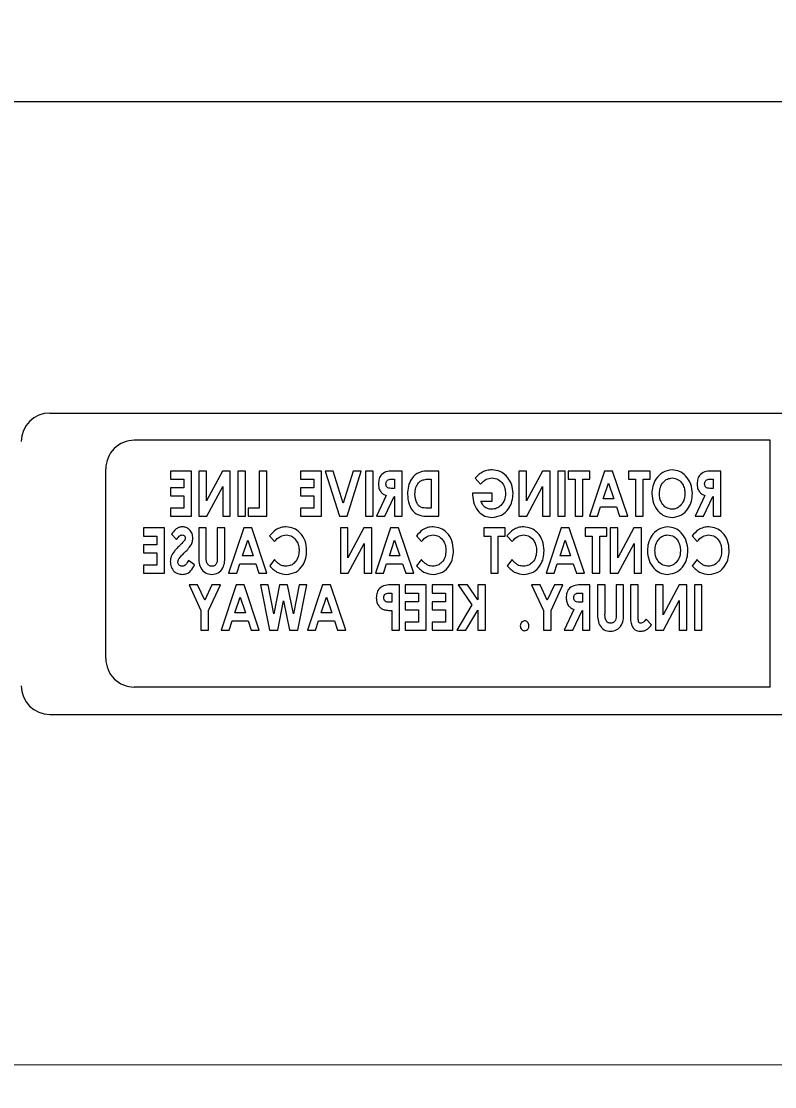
# Model space of a CAD drawing. Header units: feet. Extents: x -21 to 5170, y -254 to 1413.
# Drawn here: x 2072.759 to 2074.267, y 48.933 to 51.065 of the extents above; entities that cross this region are included whole.
import ezdxf
from ezdxf import colors
from ezdxf.entities.mleader import LeaderData, LeaderLine
from ezdxf.math import Vec2, Vec3

# ---------------------------------------------------------------- set-up
doc = ezdxf.new("R2010")
doc.units = ezdxf.units.FT
doc.header["$MEASUREMENT"] = 0
doc.layers.add('ATI CENTER SUPPORT', color=7, linetype='Continuous')
doc.layers.add('G-ANNO-TEXT', color=1, linetype='Continuous')
doc.styles.add('NEI-A', font='arial.ttf')

msp = doc.modelspace()

# ---------------------------------------------------------------- leaders
at = {"layer": 'G-ANNO-TEXT'}
ml = msp.add_multileader_mtext('Standard', dxfattribs=at)
ml.set_content('HANGER POSITION ALONG THE MESSENGER WIRE  MAY BE ADJUSTED TO ACCOMMODATE CABLE BENDING RADIUS LIMITATIONS', color=256, style='NEI-A')
ml.set_leader_properties()
ml.build(insert=Vec2(0, 0))
ml.multileader.update_dxf_attribs({"dogleg_length": 0.89968, "arrow_head_size": 3})
ctx = ml.context
ctx.base_point, ctx.char_height, ctx.arrow_head_size, ctx.landing_gap_size, ctx.plane_origin = Vec3(2012.82527, 44.0554, 0.11854), 2, 3, 1.53573, Vec3(1932.67449, 110.91048, 0.11854)
notes = []
notes.append((ctx, [(0, (1, 1, 0), (2011.92559, 44.0554, 0.11854), (1, 0), 0.89968, [(0, [(2002.10417, 59.11993, 0.11854)], 0, [])])]))
ctx.mtext.insert, ctx.mtext.width, ctx.mtext.flow_direction = Vec3(2014.361, 45.07245, 0.11854), 66.8767531, 5
ctx.mtext.has_bg_fill, ctx.mtext.bg_color, ctx.mtext.bg_scale_factor, ctx.mtext.bg_transparency, ctx.mtext.use_window_bg_color = 1, -1073741824, 1.5, 0, 1
for ctx, leaders in notes:
    for number, flags, end, landing, length, lines in leaders:
        leader = LeaderData()
        leader.index, (leader.has_last_leader_line, leader.has_dogleg_vector, leader.attachment_direction) = number, flags
        leader.last_leader_point, leader.dogleg_vector, leader.dogleg_length = Vec3(end), Vec3(landing), length
        for number, points, colour, breaks in lines:
            line = LeaderLine()
            line.index, line.vertices, line.color, line.breaks = number, Vec3.list(points), colors.encode_raw_color(colour), breaks
            leader.lines.append(line)
        ctx.leaders.append(leader)

# ---------------------------------------------------------------- next in the draw order: linework, layer by layer
at = {"layer": 'ATI CENTER SUPPORT', "color": 8, "linetype": 'Continuous', "lineweight": 15}
for p, q in [((2078.84262, 50.90399), (1861.30049, 50.90399)), ((2072.8161, 50.28096), (2076.80275, 50.28096)), ((2074.25791, 50.22635), (2072.98537, 50.22635)), ((2074.25791, 49.73253), (2074.25791, 50.22635)), ((2072.92839, 49.78951), (2072.92839, 50.16937)), ((2073.05782, 50.16486), (2073.05782, 50.14862)), ((2073.09956, 50.16486), (2073.05782, 50.16486)), ((2073.09956, 50.07441), (2073.09956, 50.16486)), ((2073.11476, 50.16486), (2073.11476, 50.07441)), ((2073.12983, 50.16486), (2073.11476, 50.16486)), ((2073.16176, 50.16486), (2073.12983, 50.10534)), ((2073.12983, 50.10534), (2073.12983, 50.16486)), ((2073.17738, 50.16486), (2073.16176, 50.16486)), ((2073.17738, 50.07441), (2073.17738, 50.16486)), ((2073.20765, 50.16486), (2073.19257, 50.16486)), ((2073.19257, 50.16486), (2073.19257, 50.07441)), ((2073.20765, 50.07441), (2073.20765, 50.16486)), ((2073.25067, 50.16486), (2073.2356, 50.16486)), ((2073.2356, 50.16486), (2073.2356, 50.09064)), ((2073.25067, 50.07441), (2073.25067, 50.16486)), ((2073.36003, 50.16486), (2073.31828, 50.16486)), ((2073.31828, 50.16486), (2073.31828, 50.14862)), ((2073.36003, 50.07441), (2073.36003, 50.16486)), ((2073.38359, 50.16486), (2073.36768, 50.16486)), ((2073.36768, 50.16486), (2073.39589, 50.07441)), ((2073.40363, 50.10061), (2073.38359, 50.16486)), ((2073.42364, 50.16486), (2073.40363, 50.10061)), ((2073.41141, 50.07441), (2073.43958, 50.16486)), ((2073.43958, 50.16486), (2073.42364, 50.16486)), ((2073.46347, 50.16486), (2073.44839, 50.16486)), ((2073.44839, 50.16486), (2073.44839, 50.07441)), ((2073.46347, 50.07441), (2073.46347, 50.16486)), ((2073.52157, 50.16486), (2073.50541, 50.16486)), ((2073.52157, 50.07441), (2073.52157, 50.16486)), ((2073.59475, 50.16486), (2073.57694, 50.16486)), ((2073.59475, 50.07441), (2073.59475, 50.16486)), ((2073.77032, 50.16486), (2073.75525, 50.16486)), ((2073.75525, 50.16486), (2073.75525, 50.07441)), ((2073.80225, 50.16486), (2073.77032, 50.10534)), ((2073.77032, 50.10534), (2073.77032, 50.16486)), ((2073.81787, 50.16486), (2073.80225, 50.16486)), ((2073.81787, 50.07441), (2073.81787, 50.16486)), ((2073.84814, 50.16486), (2073.83306, 50.16486)), ((2073.83306, 50.16486), (2073.83306, 50.07441)), ((2073.84814, 50.07441), (2073.84814, 50.16486)), ((2073.89696, 50.16486), (2073.85405, 50.16486)), ((2073.85405, 50.16486), (2073.85405, 50.14862)), ((2073.9267, 50.16486), (2073.89649, 50.07441)), ((2073.89696, 50.14862), (2073.89696, 50.16486)), ((2073.94277, 50.16486), (2073.9267, 50.16486)), ((2073.97303, 50.07441), (2073.94277, 50.16486)), ((2074.0178, 50.16486), (2073.97489, 50.16486)), ((2073.97489, 50.16486), (2073.97489, 50.14862)), ((2074.0178, 50.14862), (2074.0178, 50.16486)), ((2074.15951, 50.16486), (2074.14335, 50.16486)), ((2074.15951, 50.07441), (2074.15951, 50.16486)), ((2073.05782, 50.14862), (2073.08449, 50.14862)), ((2073.08449, 50.14862), (2073.08449, 50.13123)), ((2073.31828, 50.14862), (2073.34495, 50.14862)), ((2073.34495, 50.14862), (2073.34495, 50.13123)), ((2073.50234, 50.14862), (2073.5065, 50.14862)), ((2073.5065, 50.14862), (2073.5065, 50.13007)), ((2073.57458, 50.14862), (2073.57967, 50.14862)), ((2073.57967, 50.14862), (2073.57967, 50.09064)), ((2073.66794, 50.15047), (2073.67837, 50.13871)), ((2073.85405, 50.14862), (2073.86797, 50.14862)), ((2073.86797, 50.14862), (2073.86797, 50.07441)), ((2073.88305, 50.14862), (2073.89696, 50.14862)), ((2073.88305, 50.07441), (2073.88305, 50.14862)), ((2073.97489, 50.14862), (2073.9888, 50.14862)), ((2073.9888, 50.14862), (2073.9888, 50.07441)), ((2074.00388, 50.07441), (2074.00388, 50.14862)), ((2074.00388, 50.14862), (2074.0178, 50.14862)), ((2074.14029, 50.14862), (2074.14443, 50.14862)), ((2074.14443, 50.14862), (2074.14443, 50.13007)), ((2073.05782, 50.13123), (2073.05782, 50.11499)), ((2073.08449, 50.13123), (2073.05782, 50.13123)), ((2073.13047, 50.07441), (2073.1623, 50.13375)), ((2073.1623, 50.13375), (2073.1623, 50.07441)), ((2073.31828, 50.13123), (2073.31828, 50.11499)), ((2073.34495, 50.13123), (2073.31828, 50.13123)), ((2073.5065, 50.13007), (2073.50175, 50.13007)), ((2073.77096, 50.07441), (2073.80279, 50.13375)), ((2073.80279, 50.13375), (2073.80279, 50.07441)), ((2073.92423, 50.1092), (2073.93476, 50.1406)), ((2073.93476, 50.1406), (2073.94529, 50.1092)), ((2074.14443, 50.13007), (2074.13969, 50.13007)), ((2073.05782, 50.11499), (2073.08449, 50.11499)), ((2073.08449, 50.11499), (2073.08449, 50.09064)), ((2073.31828, 50.11499), (2073.34495, 50.11499)), ((2073.34495, 50.11499), (2073.34495, 50.09064)), ((2073.48953, 50.11568), (2073.46997, 50.07441)), ((2073.48709, 50.07441), (2073.50579, 50.11383)), ((2073.50579, 50.11383), (2073.5065, 50.11383)), ((2073.5065, 50.11383), (2073.5065, 50.07441)), ((2073.66247, 50.12079), (2073.66236, 50.11693)), ((2073.70179, 50.12079), (2073.66247, 50.12079)), ((2073.67915, 50.10456), (2073.70179, 50.10456)), ((2073.70179, 50.10456), (2073.70179, 50.12079)), ((2073.94529, 50.1092), (2073.92423, 50.1092)), ((2074.12747, 50.11568), (2074.1079, 50.07441)), ((2074.12503, 50.07441), (2074.14373, 50.11383)), ((2074.14373, 50.11383), (2074.14443, 50.11383)), ((2074.14443, 50.11383), (2074.14443, 50.07441)), ((2073.08449, 50.09064), (2073.05782, 50.09064)), ((2073.05782, 50.09064), (2073.05782, 50.07441)), ((2073.2356, 50.09064), (2073.21356, 50.09064)), ((2073.21356, 50.09064), (2073.21356, 50.07441)), ((2073.34495, 50.09064), (2073.31828, 50.09064)), ((2073.31828, 50.09064), (2073.31828, 50.07441)), ((2073.57967, 50.09064), (2073.5727, 50.09064)), ((2073.91266, 50.07441), (2073.91884, 50.09296)), ((2073.91884, 50.09296), (2073.95071, 50.09296)), ((2073.95071, 50.09296), (2073.95691, 50.07441)), ((2073.05782, 50.07441), (2073.09956, 50.07441)), ((2073.11476, 50.07441), (2073.13047, 50.07441)), ((2073.1623, 50.07441), (2073.17738, 50.07441)), ((2073.19257, 50.07441), (2073.20765, 50.07441)), ((2073.21356, 50.07441), (2073.25067, 50.07441)), ((2073.31828, 50.07441), (2073.36003, 50.07441)), ((2073.39589, 50.07441), (2073.41141, 50.07441)), ((2073.44839, 50.07441), (2073.46347, 50.07441)), ((2073.46997, 50.07441), (2073.48709, 50.07441)), ((2073.5065, 50.07441), (2073.52157, 50.07441)), ((2073.57666, 50.07441), (2073.59475, 50.07441)), ((2073.75525, 50.07441), (2073.77096, 50.07441)), ((2073.80279, 50.07441), (2073.81787, 50.07441)), ((2073.83306, 50.07441), (2073.84814, 50.07441)), ((2073.86797, 50.07441), (2073.88305, 50.07441)), ((2073.89649, 50.07441), (2073.91266, 50.07441)), ((2073.95691, 50.07441), (2073.97303, 50.07441)), ((2073.9888, 50.07441), (2074.00388, 50.07441)), ((2074.1079, 50.07441), (2074.12503, 50.07441)), ((2074.14443, 50.07441), (2074.15951, 50.07441)), ((2073.04569, 50.0509), (2073.00394, 50.0509)), ((2073.00394, 50.0509), (2073.00394, 50.03467)), ((2073.04569, 49.96045), (2073.04569, 50.0509)), ((2073.05972, 50.03882), (2073.07012, 50.02771)), ((2073.12942, 50.0509), (2073.11434, 50.0509)), ((2073.11434, 50.0509), (2073.11434, 49.99694)), ((2073.12942, 49.9942), (2073.12942, 50.0509)), ((2073.16652, 50.0509), (2073.15145, 50.0509)), ((2073.15145, 50.0509), (2073.15145, 49.99205)), ((2073.16652, 49.99694), (2073.16652, 50.0509)), ((2073.20438, 50.0509), (2073.17418, 49.96045)), ((2073.22046, 50.0509), (2073.20438, 50.0509)), ((2073.25072, 49.96045), (2073.22046, 50.0509)), ((2073.39788, 50.0509), (2073.39788, 49.96045)), ((2073.41296, 50.0509), (2073.39788, 50.0509)), ((2073.44488, 50.0509), (2073.41296, 49.99138)), ((2073.41296, 49.99138), (2073.41296, 50.0509)), ((2073.4605, 50.0509), (2073.44488, 50.0509)), ((2073.4605, 49.96045), (2073.4605, 50.0509)), ((2073.49836, 50.0509), (2073.46816, 49.96045)), ((2073.51444, 50.0509), (2073.49836, 50.0509)), ((2073.54469, 49.96045), (2073.51444, 50.0509)), ((2073.72781, 50.0509), (2073.6849, 50.0509)), ((2073.6849, 50.0509), (2073.6849, 50.03467)), ((2073.72781, 50.03467), (2073.72781, 50.0509)), ((2073.84, 50.0509), (2073.80979, 49.96045)), ((2073.85607, 50.0509), (2073.84, 50.0509)), ((2073.88633, 49.96045), (2073.85607, 50.0509)), ((2073.9311, 50.0509), (2073.88819, 50.0509)), ((2073.88819, 50.0509), (2073.88819, 50.03467)), ((2073.9311, 50.03467), (2073.9311, 50.0509)), ((2073.95325, 50.0509), (2073.93817, 50.0509)), ((2073.93817, 50.0509), (2073.93817, 49.96045)), ((2073.95325, 49.99138), (2073.95325, 50.0509)), ((2073.98518, 50.0509), (2073.95325, 49.99138)), ((2074.00079, 50.0509), (2073.98518, 50.0509)), ((2074.00079, 49.96045), (2074.00079, 50.0509)), ((2073.00394, 50.03467), (2073.03061, 50.03467)), ((2073.03061, 50.01727), (2073.00394, 50.01727)), ((2073.00394, 50.01727), (2073.00394, 50.00103)), ((2073.03061, 50.03467), (2073.03061, 50.01727)), ((2073.20192, 49.99524), (2073.21245, 50.02664)), ((2073.21245, 50.02664), (2073.22297, 49.99524)), ((2073.25605, 50.03521), (2073.26616, 50.02383)), ((2073.41359, 49.96045), (2073.44542, 50.01979)), ((2073.44542, 50.01979), (2073.44542, 49.96045)), ((2073.4959, 49.99524), (2073.50642, 50.02664)), ((2073.50642, 50.02664), (2073.51695, 49.99524)), ((2073.55003, 50.03521), (2073.56014, 50.02383)), ((2073.6849, 50.03467), (2073.69881, 50.03467)), ((2073.69881, 50.03467), (2073.69881, 49.96045)), ((2073.71389, 49.96045), (2073.71389, 50.03467)), ((2073.71389, 50.03467), (2073.72781, 50.03467)), ((2073.7314, 50.03521), (2073.74151, 50.02383)), ((2073.83754, 49.99524), (2073.84806, 50.02664)), ((2073.84806, 50.02664), (2073.85859, 49.99524)), ((2073.88819, 50.03467), (2073.9021, 50.03467)), ((2073.9021, 50.03467), (2073.9021, 49.96045)), ((2073.91718, 49.96045), (2073.91718, 50.03467)), ((2073.91718, 50.03467), (2073.9311, 50.03467)), ((2073.95388, 49.96045), (2073.98572, 50.01979)), ((2073.98572, 50.01979), (2073.98572, 49.96045)), ((2074.10192, 50.03521), (2074.11203, 50.02383)), ((2073.00394, 50.00103), (2073.03061, 50.00103)), ((2073.03061, 50.00103), (2073.03061, 49.97668)), ((2073.22297, 49.99524), (2073.20192, 49.99524)), ((2073.51695, 49.99524), (2073.4959, 49.99524)), ((2073.85859, 49.99524), (2073.83754, 49.99524)), ((2073.03061, 49.97668), (2073.00394, 49.97668)), ((2073.00394, 49.97668), (2073.00394, 49.96045)), ((2073.1061, 49.97739), (2073.09393, 49.98596)), ((2073.19034, 49.96045), (2073.19652, 49.979)), ((2073.19652, 49.979), (2073.22839, 49.979)), ((2073.22839, 49.979), (2073.23459, 49.96045)), ((2073.26616, 49.98752), (2073.25636, 49.9754)), ((2073.48432, 49.96045), (2073.4905, 49.979)), ((2073.4905, 49.979), (2073.52237, 49.979)), ((2073.52237, 49.979), (2073.52857, 49.96045)), ((2073.56014, 49.98752), (2073.55034, 49.9754)), ((2073.74151, 49.98752), (2073.73171, 49.9754)), ((2073.82596, 49.96045), (2073.83214, 49.979)), ((2073.83214, 49.979), (2073.86401, 49.979)), ((2073.86401, 49.979), (2073.87021, 49.96045)), ((2074.11203, 49.98752), (2074.10222, 49.9754)), ((2073.00394, 49.96045), (2073.04569, 49.96045)), ((2073.17418, 49.96045), (2073.19034, 49.96045)), ((2073.23459, 49.96045), (2073.25072, 49.96045)), ((2073.39788, 49.96045), (2073.41359, 49.96045)), ((2073.44542, 49.96045), (2073.4605, 49.96045)), ((2073.46816, 49.96045), (2073.48432, 49.96045)), ((2073.52857, 49.96045), (2073.54469, 49.96045)), ((2073.69881, 49.96045), (2073.71389, 49.96045)), ((2073.80979, 49.96045), (2073.82596, 49.96045)), ((2073.87021, 49.96045), (2073.88633, 49.96045)), ((2073.9021, 49.96045), (2073.91718, 49.96045)), ((2073.93817, 49.96045), (2073.95388, 49.96045)), ((2073.98572, 49.96045), (2074.00079, 49.96045)), ((2073.11208, 49.93694), (2073.09504, 49.93694)), ((2073.09504, 49.93694), (2073.11881, 49.88566)), ((2073.12635, 49.90614), (2073.11208, 49.93694)), ((2073.14065, 49.93694), (2073.12635, 49.90614)), ((2073.13389, 49.88566), (2073.15766, 49.93694)), ((2073.15766, 49.93694), (2073.14065, 49.93694)), ((2073.18915, 49.93694), (2073.15894, 49.84649)), ((2073.20522, 49.93694), (2073.18915, 49.93694)), ((2073.23548, 49.84649), (2073.20522, 49.93694)), ((2073.25326, 49.93694), (2073.23791, 49.93694)), ((2073.23791, 49.93694), (2073.25566, 49.84649)), ((2073.26459, 49.87919), (2073.25326, 49.93694)), ((2073.27625, 49.93694), (2073.26459, 49.87919)), ((2073.29229, 49.93694), (2073.27625, 49.93694)), ((2073.30402, 49.87919), (2073.29229, 49.93694)), ((2073.31536, 49.93694), (2073.30402, 49.87919)), ((2073.31291, 49.84649), (2073.33069, 49.93694)), ((2073.33069, 49.93694), (2073.31536, 49.93694)), ((2073.36217, 49.93694), (2073.33196, 49.84649)), ((2073.37824, 49.93694), (2073.36217, 49.93694)), ((2073.4085, 49.84649), (2073.37824, 49.93694)), ((2073.51612, 49.93694), (2073.50036, 49.93694)), ((2073.51612, 49.84649), (2073.51612, 49.93694)), ((2073.56958, 49.93694), (2073.52783, 49.93694)), ((2073.52783, 49.93694), (2073.52783, 49.92071)), ((2073.56958, 49.84649), (2073.56958, 49.93694)), ((2073.5813, 49.93694), (2073.5813, 49.92071)), ((2073.62304, 49.93694), (2073.5813, 49.93694)), ((2073.62304, 49.84649), (2073.62304, 49.93694)), ((2073.65257, 49.93694), (2073.6334, 49.93694)), ((2073.6334, 49.93694), (2073.66107, 49.89693)), ((2073.67303, 49.90739), (2073.65257, 49.93694)), ((2073.6881, 49.93694), (2073.67303, 49.93694)), ((2073.67303, 49.93694), (2073.67303, 49.90739)), ((2073.6881, 49.84649), (2073.6881, 49.93694)), ((2073.78076, 49.93694), (2073.80453, 49.88566)), ((2073.79779, 49.93694), (2073.78076, 49.93694)), ((2073.81207, 49.90614), (2073.79779, 49.93694)), ((2073.82637, 49.93694), (2073.81207, 49.90614)), ((2073.81961, 49.88566), (2073.84338, 49.93694)), ((2073.84338, 49.93694), (2073.82637, 49.93694)), ((2073.89742, 49.93694), (2073.88126, 49.93694)), ((2073.89742, 49.84649), (2073.89742, 49.93694)), ((2073.92769, 49.93694), (2073.91261, 49.93694)), ((2073.91261, 49.93694), (2073.91261, 49.88298)), ((2073.92769, 49.88024), (2073.92769, 49.93694)), ((2073.94972, 49.93694), (2073.94972, 49.87809)), ((2073.9648, 49.93694), (2073.94972, 49.93694)), ((2073.9648, 49.88298), (2073.9648, 49.93694)), ((2073.99391, 49.93694), (2073.97883, 49.93694)), ((2073.97883, 49.93694), (2073.97883, 49.87689)), ((2073.99391, 49.87312), (2073.99391, 49.93694)), ((2074.04389, 49.93694), (2074.02882, 49.93694)), ((2074.02882, 49.93694), (2074.02882, 49.84649)), ((2074.07582, 49.93694), (2074.04389, 49.87742)), ((2074.04389, 49.87742), (2074.04389, 49.93694)), ((2074.09144, 49.93694), (2074.07582, 49.93694)), ((2074.09144, 49.84649), (2074.09144, 49.93694)), ((2074.10663, 49.93694), (2074.10663, 49.84649)), ((2074.12171, 49.93694), (2074.10663, 49.93694)), ((2074.12171, 49.84649), (2074.12171, 49.93694)), ((2073.18668, 49.88128), (2073.19721, 49.91268)), ((2073.19721, 49.91268), (2073.20774, 49.88128)), ((2073.35971, 49.88128), (2073.37024, 49.91268)), ((2073.37024, 49.91268), (2073.38076, 49.88128)), ((2073.49708, 49.92071), (2073.50105, 49.92071)), ((2073.50105, 49.92071), (2073.50105, 49.90215)), ((2073.52783, 49.92071), (2073.55451, 49.92071)), ((2073.55451, 49.92071), (2073.55451, 49.90331)), ((2073.5813, 49.92071), (2073.60797, 49.92071)), ((2073.60797, 49.92071), (2073.60797, 49.90331)), ((2073.8782, 49.92071), (2073.88235, 49.92071)), ((2073.88235, 49.92071), (2073.88235, 49.90215)), ((2073.27249, 49.84649), (2073.2843, 49.90496)), ((2073.2843, 49.90496), (2073.29617, 49.84649)), ((2073.50105, 49.90215), (2073.49657, 49.90215)), ((2073.52783, 49.90331), (2073.52783, 49.88708)), ((2073.55451, 49.90331), (2073.52783, 49.90331)), ((2073.5813, 49.90331), (2073.5813, 49.88708)), ((2073.60797, 49.90331), (2073.5813, 49.90331)), ((2073.66107, 49.89693), (2073.6307, 49.84649)), ((2073.86539, 49.88776), (2073.84582, 49.84649)), ((2073.88235, 49.90215), (2073.8776, 49.90215)), ((2074.04452, 49.84649), (2074.07636, 49.90583)), ((2074.07636, 49.90583), (2074.07636, 49.84649)), ((2073.11881, 49.88566), (2073.11881, 49.84649)), ((2073.13389, 49.84649), (2073.13389, 49.88566)), ((2073.20774, 49.88128), (2073.18668, 49.88128)), ((2073.38076, 49.88128), (2073.35971, 49.88128)), ((2073.50105, 49.88592), (2073.50105, 49.84649)), ((2073.52783, 49.88708), (2073.55451, 49.88708)), ((2073.55451, 49.88708), (2073.55451, 49.86272)), ((2073.5813, 49.88708), (2073.60797, 49.88708)), ((2073.60797, 49.88708), (2073.60797, 49.86272)), ((2073.64896, 49.84649), (2073.67303, 49.88646)), ((2073.67303, 49.88646), (2073.67303, 49.84649)), ((2073.80453, 49.88566), (2073.80453, 49.84649)), ((2073.81961, 49.84649), (2073.81961, 49.88566)), ((2073.86294, 49.84649), (2073.88164, 49.88592)), ((2073.88164, 49.88592), (2073.88235, 49.88592)), ((2073.88235, 49.88592), (2073.88235, 49.84649)), ((2074.02058, 49.85698), (2074.00972, 49.86834)), ((2073.11881, 49.84649), (2073.13389, 49.84649)), ((2073.15894, 49.84649), (2073.1751, 49.84649)), ((2073.1751, 49.84649), (2073.18128, 49.86504)), ((2073.18128, 49.86504), (2073.21316, 49.86504)), ((2073.21316, 49.86504), (2073.21935, 49.84649)), ((2073.21935, 49.84649), (2073.23548, 49.84649)), ((2073.25566, 49.84649), (2073.27249, 49.84649)), ((2073.29617, 49.84649), (2073.31291, 49.84649)), ((2073.33196, 49.84649), (2073.34813, 49.84649)), ((2073.34813, 49.84649), (2073.35431, 49.86504)), ((2073.35431, 49.86504), (2073.38618, 49.86504)), ((2073.38618, 49.86504), (2073.39237, 49.84649)), ((2073.39237, 49.84649), (2073.4085, 49.84649)), ((2073.50105, 49.84649), (2073.51612, 49.84649)), ((2073.55451, 49.86272), (2073.52783, 49.86272)), ((2073.52783, 49.86272), (2073.52783, 49.84649)), ((2073.52783, 49.84649), (2073.56958, 49.84649)), ((2073.60797, 49.86272), (2073.5813, 49.86272)), ((2073.5813, 49.86272), (2073.5813, 49.84649)), ((2073.5813, 49.84649), (2073.62304, 49.84649)), ((2073.6307, 49.84649), (2073.64896, 49.84649)), ((2073.67303, 49.84649), (2073.6881, 49.84649)), ((2073.80453, 49.84649), (2073.81961, 49.84649)), ((2073.84582, 49.84649), (2073.86294, 49.84649)), ((2073.88235, 49.84649), (2073.89742, 49.84649)), ((2074.02882, 49.84649), (2074.04452, 49.84649)), ((2074.07636, 49.84649), (2074.09144, 49.84649)), ((2074.10663, 49.84649), (2074.12171, 49.84649)), ((2074.25791, 49.73253), (2072.98537, 49.73253)), ((2072.8161, 49.67792), (2076.80275, 49.67792)), ((2077.87777, 48.97464), (1862.26535, 49.05638))]:
    msp.add_line(p, q, dxfattribs=at)
for centre, start, end in [((2072.8161, 50.22397), 90.0039, 179.9957), ((2072.98537, 50.16937), 89.99607, 180.00352), ((2072.98537, 49.7895), 179.9965, 270.0039), ((2072.8161, 49.73491), 180.00427, 269.99612)]:
    msp.add_arc(centre, 0.05698, start, end, dxfattribs=at)
for points, knots in [([(2073.50541, 50.16486), (2073.50103, 50.16487), (2073.49234, 50.16488), (2073.48057, 50.15969), (2073.47481, 50.14946), (2073.47429, 50.1426), (2073.47402, 50.13917)], [0, 0, 0, 0, 0.2818154, 0.5589455, 0.779141, 1, 1, 1, 1]), ([(2073.57694, 50.16486), (2073.56986, 50.16477), (2073.55582, 50.1646), (2073.54009, 50.15128), (2073.53313, 50.13469), (2073.53246, 50.12381), (2073.53212, 50.11836)], [0, 0, 0, 0, 0.2811139, 0.5579627, 0.7787629, 1, 1, 1, 1]), ([(2073.70164, 50.16718), (2073.69795, 50.16697), (2073.69135, 50.16659), (2073.68527, 50.16403), (2073.68259, 50.1629)], [0, 0, 0, 0, 0.5597584, 1, 1, 1, 1]), ([(2073.7333, 50.15136), (2073.72839, 50.15643), (2073.7196, 50.16551), (2073.70714, 50.16667), (2073.70164, 50.16718)], [0, 0, 0, 0, 0.558959, 1, 1, 1, 1]), ([(2074.06182, 50.16718), (2074.05533, 50.16611), (2074.04231, 50.16395), (2074.02958, 50.14991), (2074.0224, 50.13472), (2074.02173, 50.12448), (2074.02139, 50.11936)], [0, 0, 0, 0, 0.27840013, 0.55838051, 0.77905203, 1, 1, 1, 1]), ([(2074.10257, 50.11967), (2074.10195, 50.12617), (2074.10072, 50.13916), (2074.09076, 50.15483), (2074.07712, 50.16521), (2074.06692, 50.16652), (2074.06182, 50.16718)], [0, 0, 0, 0, 0.2802821, 0.560118, 0.7803087, 1, 1, 1, 1]), ([(2074.14335, 50.16486), (2074.13896, 50.16487), (2074.13028, 50.16488), (2074.11851, 50.15968), (2074.11275, 50.14946), (2074.11223, 50.1426), (2074.11197, 50.13917)], [0, 0, 0, 0, 0.2818399, 0.5589072, 0.7791218, 1, 1, 1, 1]), ([(2073.4891, 50.13938), (2073.48927, 50.14095), (2073.48953, 50.14329), (2073.49133, 50.14588), (2073.49502, 50.14882), (2073.49909, 50.14871), (2073.50234, 50.14862)], [0, 0, 0, 0, 0.2498098, 0.375475, 0.5010183, 1, 1, 1, 1]), ([(2073.55423, 50.14138), (2073.55577, 50.14279), (2073.55884, 50.14563), (2073.56597, 50.14818), (2073.57132, 50.14846), (2073.57458, 50.14862)], [0, 0, 0, 0, 0.2796099, 0.5597544, 1, 1, 1, 1]), ([(2073.68259, 50.1629), (2073.6795, 50.161), (2073.67398, 50.15759), (2073.66979, 50.15265), (2073.66794, 50.15047)], [0, 0, 0, 0, 0.5592263, 1, 1, 1, 1]), ([(2073.67837, 50.13871), (2073.68194, 50.1425), (2073.68831, 50.14926), (2073.69744, 50.15043), (2073.70146, 50.15094)], [0, 0, 0, 0, 0.5600741, 1, 1, 1, 1]), ([(2073.70146, 50.15094), (2073.70574, 50.15034), (2073.71432, 50.14912), (2073.72294, 50.14012), (2073.72778, 50.13019), (2073.72823, 50.12347), (2073.72846, 50.1201)], [0, 0, 0, 0, 0.2788496, 0.5585137, 0.7791142, 1, 1, 1, 1]), ([(2073.74353, 50.12009), (2073.74305, 50.12642), (2073.74218, 50.13773), (2073.73601, 50.14719), (2073.7333, 50.15136)], [0, 0, 0, 0, 0.5596332, 1, 1, 1, 1]), ([(2074.03647, 50.11958), (2074.03681, 50.12379), (2074.03748, 50.13222), (2074.04363, 50.14246), (2074.05209, 50.14971), (2074.05872, 50.15053), (2074.06204, 50.15094)], [0, 0, 0, 0, 0.2804857, 0.5604562, 0.7804608, 1, 1, 1, 1]), ([(2074.06204, 50.15094), (2074.06626, 50.15026), (2074.07473, 50.14888), (2074.0828, 50.13948), (2074.08695, 50.12942), (2074.08731, 50.12278), (2074.08749, 50.11945)], [0, 0, 0, 0, 0.27834757, 0.55808864, 0.77886325, 1, 1, 1, 1]), ([(2074.12704, 50.13938), (2074.12721, 50.14095), (2074.12747, 50.14329), (2074.12926, 50.14589), (2074.13297, 50.14882), (2074.13704, 50.14871), (2074.14029, 50.14862)], [0, 0, 0, 0, 0.24972223, 0.3753701, 0.50108735, 1, 1, 1, 1]), ([(2073.47402, 50.13917), (2073.47419, 50.13634), (2073.47452, 50.13069), (2073.47809, 50.12345), (2073.48347, 50.11843), (2073.48751, 50.1166), (2073.48953, 50.11568)], [0, 0, 0, 0, 0.2802423, 0.5596173, 0.7796806, 1, 1, 1, 1]), ([(2073.50175, 50.13007), (2073.4986, 50.13009), (2073.49466, 50.13011), (2073.49092, 50.13286), (2073.48933, 50.13554), (2073.48919, 50.13785), (2073.4891, 50.13938)], [0, 0, 0, 0, 0.498917, 0.6241425, 0.7496627, 1, 1, 1, 1]), ([(2073.5472, 50.11865), (2073.5474, 50.12327), (2073.54774, 50.13152), (2073.55225, 50.13837), (2073.55423, 50.14138)], [0, 0, 0, 0, 0.5606427, 1, 1, 1, 1]), ([(2074.11197, 50.13917), (2074.11213, 50.13634), (2074.11246, 50.13069), (2074.11603, 50.12345), (2074.1214, 50.11843), (2074.12545, 50.1166), (2074.12747, 50.11568)], [0, 0, 0, 0, 0.2802357, 0.5596041, 0.7795523, 1, 1, 1, 1]), ([(2074.13969, 50.13007), (2074.13654, 50.13009), (2074.1326, 50.13011), (2074.12886, 50.13286), (2074.12727, 50.13554), (2074.12713, 50.13785), (2074.12704, 50.13938)], [0, 0, 0, 0, 0.498917, 0.6241425, 0.7496627, 1, 1, 1, 1]), ([(2073.53212, 50.11836), (2073.53269, 50.11163), (2073.53383, 50.09822), (2073.54412, 50.08117), (2073.56075, 50.0742), (2073.57133, 50.07434), (2073.57666, 50.07441)], [0, 0, 0, 0, 0.2808666, 0.5600273, 0.7784204, 1, 1, 1, 1]), ([(2073.5727, 50.09064), (2073.56798, 50.09069), (2073.5614, 50.09076), (2073.55453, 50.09554), (2073.54854, 50.10371), (2073.54779, 50.11211), (2073.5472, 50.11865)], [0, 0, 0, 0, 0.31409677, 0.43769433, 0.56155964, 1, 1, 1, 1]), ([(2073.66236, 50.11693), (2073.66302, 50.11077), (2073.66434, 50.09844), (2073.67346, 50.08334), (2073.68658, 50.07347), (2073.69634, 50.07255), (2073.70122, 50.07209)], [0, 0, 0, 0, 0.2802094, 0.5602716, 0.7800197, 1, 1, 1, 1]), ([(2073.70057, 50.08832), (2073.69787, 50.08853), (2073.69247, 50.08894), (2073.68397, 50.09432), (2073.68098, 50.10067), (2073.67915, 50.10456)], [0, 0, 0, 0, 0.2806202, 0.5604217, 1, 1, 1, 1]), ([(2073.72846, 50.1201), (2073.72806, 50.11569), (2073.72727, 50.10687), (2073.7203, 50.09637), (2073.71098, 50.08943), (2073.70404, 50.08869), (2073.70057, 50.08832)], [0, 0, 0, 0, 0.2802493, 0.5601011, 0.7800796, 1, 1, 1, 1]), ([(2073.70122, 50.07209), (2073.70794, 50.07296), (2073.72136, 50.07471), (2073.73511, 50.08863), (2073.74229, 50.10434), (2073.74312, 50.11484), (2073.74353, 50.12009)], [0, 0, 0, 0, 0.27911308, 0.55828099, 0.7790897, 1, 1, 1, 1]), ([(2074.02139, 50.11936), (2074.02194, 50.11288), (2074.02304, 50.09992), (2074.03307, 50.08447), (2074.04642, 50.07382), (2074.05661, 50.07266), (2074.06171, 50.07209)], [0, 0, 0, 0, 0.280298, 0.5601716, 0.7802075, 1, 1, 1, 1]), ([(2074.06176, 50.08832), (2074.05759, 50.08904), (2074.04922, 50.09049), (2074.04132, 50.09982), (2074.03704, 50.10971), (2074.03666, 50.11629), (2074.03647, 50.11958)], [0, 0, 0, 0, 0.27811956, 0.5581464, 0.77894612, 1, 1, 1, 1]), ([(2074.06171, 50.07209), (2074.06826, 50.07304), (2074.08139, 50.07496), (2074.09422, 50.08906), (2074.10151, 50.10425), (2074.10221, 50.11453), (2074.10257, 50.11967)], [0, 0, 0, 0, 0.2786625, 0.5583659, 0.7790941, 1, 1, 1, 1]), ([(2074.08749, 50.11945), (2074.08714, 50.11437), (2074.08649, 50.10531), (2074.08077, 50.09834), (2074.07825, 50.09528)], [0, 0, 0, 0, 0.5601541, 1, 1, 1, 1]), ([(2074.07825, 50.09528), (2074.07553, 50.09308), (2074.07068, 50.08914), (2074.06449, 50.08857), (2074.06176, 50.08832)], [0, 0, 0, 0, 0.5596243, 1, 1, 1, 1]), ([(2073.08171, 50.05322), (2073.07915, 50.05294), (2073.07403, 50.05237), (2073.06621, 50.04719), (2073.06218, 50.04199), (2073.05972, 50.03882)], [0, 0, 0, 0, 0.279604, 0.5593755, 1, 1, 1, 1]), ([(2073.07012, 50.02771), (2073.07166, 50.03008), (2073.07381, 50.03338), (2073.07794, 50.03649), (2073.08015, 50.03682), (2073.08126, 50.03698)], [0, 0, 0, 0, 0.560263, 0.7804454, 1, 1, 1, 1]), ([(2073.08126, 50.03698), (2073.08217, 50.0369), (2073.08397, 50.03674), (2073.08598, 50.03511), (2073.08733, 50.03319), (2073.08748, 50.03177), (2073.08755, 50.03106)], [0, 0, 0, 0, 0.2796333, 0.5591441, 0.7797869, 1, 1, 1, 1]), ([(2073.10263, 50.03028), (2073.10231, 50.03352), (2073.10166, 50.04), (2073.09627, 50.04751), (2073.08936, 50.05248), (2073.08426, 50.05297), (2073.08171, 50.05322)], [0, 0, 0, 0, 0.2800134, 0.5598155, 0.7799746, 1, 1, 1, 1]), ([(2073.28943, 50.05322), (2073.28576, 50.05289), (2073.27843, 50.05224), (2073.26629, 50.04657), (2073.25993, 50.03951), (2073.25605, 50.03521)], [0, 0, 0, 0, 0.2802182, 0.5606496, 1, 1, 1, 1]), ([(2073.26616, 50.02383), (2073.26969, 50.02783), (2073.27599, 50.03495), (2073.2853, 50.03636), (2073.28939, 50.03698)], [0, 0, 0, 0, 0.5607017, 1, 1, 1, 1]), ([(2073.28939, 50.03698), (2073.2936, 50.03631), (2073.30204, 50.03495), (2073.31019, 50.02572), (2073.31459, 50.01579), (2073.31499, 50.00917), (2073.31519, 50.00585)], [0, 0, 0, 0, 0.2783774, 0.5581691, 0.7789557, 1, 1, 1, 1]), ([(2073.33027, 50.00582), (2073.32975, 50.01236), (2073.32871, 50.02541), (2073.31864, 50.04116), (2073.30478, 50.0513), (2073.29454, 50.05258), (2073.28943, 50.05322)], [0, 0, 0, 0, 0.2804239, 0.5599108, 0.7802019, 1, 1, 1, 1]), ([(2073.58341, 50.05322), (2073.57974, 50.05289), (2073.57241, 50.05224), (2073.56027, 50.04657), (2073.55391, 50.03951), (2073.55003, 50.03521)], [0, 0, 0, 0, 0.2802182, 0.5606496, 1, 1, 1, 1]), ([(2073.56014, 50.02383), (2073.56367, 50.02783), (2073.56996, 50.03495), (2073.57928, 50.03636), (2073.58337, 50.03698)], [0, 0, 0, 0, 0.5607017, 1, 1, 1, 1]), ([(2073.58337, 50.03698), (2073.58758, 50.03631), (2073.59602, 50.03495), (2073.60417, 50.02572), (2073.60857, 50.01579), (2073.60897, 50.00917), (2073.60917, 50.00585)], [0, 0, 0, 0, 0.2783774, 0.5581691, 0.7789557, 1, 1, 1, 1]), ([(2073.62425, 50.00582), (2073.62373, 50.01236), (2073.62269, 50.02541), (2073.61262, 50.04116), (2073.59875, 50.0513), (2073.58852, 50.05258), (2073.58341, 50.05322)], [0, 0, 0, 0, 0.2804239, 0.5599108, 0.7802019, 1, 1, 1, 1]), ([(2073.76478, 50.05322), (2073.76111, 50.05289), (2073.75378, 50.05224), (2073.74164, 50.04657), (2073.73528, 50.03951), (2073.7314, 50.03521)], [0, 0, 0, 0, 0.2802182, 0.5606496, 1, 1, 1, 1]), ([(2073.74151, 50.02383), (2073.74504, 50.02783), (2073.75134, 50.03495), (2073.76065, 50.03636), (2073.76474, 50.03698)], [0, 0, 0, 0, 0.5607017, 1, 1, 1, 1]), ([(2073.76474, 50.03698), (2073.76895, 50.03631), (2073.77739, 50.03495), (2073.78555, 50.02573), (2073.78994, 50.01579), (2073.79034, 50.00917), (2073.79055, 50.00585)], [0, 0, 0, 0, 0.27836878, 0.55822274, 0.77896255, 1, 1, 1, 1]), ([(2073.80562, 50.00582), (2073.8051, 50.01236), (2073.80406, 50.02541), (2073.79399, 50.04116), (2073.78013, 50.0513), (2073.76989, 50.05258), (2073.76478, 50.05322)], [0, 0, 0, 0, 0.2804239, 0.5599108, 0.7802019, 1, 1, 1, 1]), ([(2074.05293, 50.05322), (2074.04644, 50.05215), (2074.03343, 50.04999), (2074.0207, 50.03595), (2074.01351, 50.02076), (2074.01284, 50.01052), (2074.01251, 50.0054)], [0, 0, 0, 0, 0.2784001, 0.5583805, 0.7790522, 1, 1, 1, 1]), ([(2074.02758, 50.00562), (2074.02792, 50.00984), (2074.02859, 50.01826), (2074.03475, 50.0285), (2074.04321, 50.03575), (2074.04984, 50.03657), (2074.05315, 50.03698)], [0, 0, 0, 0, 0.2804858, 0.5604563, 0.7804607, 1, 1, 1, 1]), ([(2074.09368, 50.00571), (2074.09307, 50.01221), (2074.09184, 50.0252), (2074.08188, 50.04087), (2074.06824, 50.05126), (2074.05803, 50.05257), (2074.05293, 50.05322)], [0, 0, 0, 0, 0.2802821, 0.5601181, 0.7803088, 1, 1, 1, 1]), ([(2074.05315, 50.03698), (2074.05738, 50.0363), (2074.06585, 50.03492), (2074.07392, 50.02552), (2074.07806, 50.01546), (2074.07843, 50.00882), (2074.07861, 50.00549)], [0, 0, 0, 0, 0.2783476, 0.5580883, 0.7788629, 1, 1, 1, 1]), ([(2074.13529, 50.05322), (2074.13163, 50.05289), (2074.1243, 50.05224), (2074.11216, 50.04657), (2074.1058, 50.03951), (2074.10192, 50.03521)], [0, 0, 0, 0, 0.2802182, 0.5606496, 1, 1, 1, 1]), ([(2074.11203, 50.02383), (2074.11556, 50.02783), (2074.12185, 50.03495), (2074.13117, 50.03636), (2074.13526, 50.03698)], [0, 0, 0, 0, 0.5607017, 1, 1, 1, 1]), ([(2074.13526, 50.03698), (2074.13947, 50.03631), (2074.14791, 50.03496), (2074.15607, 50.02572), (2074.16046, 50.01579), (2074.16086, 50.00917), (2074.16106, 50.00585)], [0, 0, 0, 0, 0.278459, 0.5582345, 0.7789684, 1, 1, 1, 1]), ([(2074.17614, 50.00582), (2074.17562, 50.01236), (2074.17458, 50.02541), (2074.16451, 50.04116), (2074.15064, 50.0513), (2074.14041, 50.05258), (2074.13529, 50.05322)], [0, 0, 0, 0, 0.2804142, 0.5599261, 0.7802095, 1, 1, 1, 1]), ([(2073.08624, 50.02673), (2073.08435, 50.02447), (2073.08096, 50.02042), (2073.07723, 50.0167), (2073.07559, 50.01506)], [0, 0, 0, 0, 0.5597403, 1, 1, 1, 1]), ([(2073.08287, 49.99853), (2073.08805, 50.00353), (2073.09525, 50.01049), (2073.10172, 50.02181), (2073.10232, 50.02746), (2073.10263, 50.03028)], [0, 0, 0, 0, 0.5605215, 0.7803879, 1, 1, 1, 1]), ([(2073.08755, 50.03106), (2073.08748, 50.0302), (2073.08734, 50.02866), (2073.08658, 50.02732), (2073.08624, 50.02673)], [0, 0, 0, 0, 0.5592792, 1, 1, 1, 1]), ([(2073.06552, 50.00462), (2073.06292, 50.00115), (2073.05827, 49.99494), (2073.05766, 49.98726), (2073.0574, 49.98388)], [0, 0, 0, 0, 0.559849, 1, 1, 1, 1]), ([(2073.07559, 50.01506), (2073.07366, 50.01316), (2073.07022, 50.00976), (2073.06695, 50.00619), (2073.06552, 50.00462)], [0, 0, 0, 0, 0.5601481, 1, 1, 1, 1]), ([(2073.07247, 49.98293), (2073.07291, 49.98509), (2073.07364, 49.98866), (2073.07699, 49.99247), (2073.07984, 49.99557), (2073.08186, 49.99755), (2073.08287, 49.99853)], [0, 0, 0, 0, 0.3373517, 0.5580709, 0.7790476, 1, 1, 1, 1]), ([(2073.11434, 49.99694), (2073.11431, 49.99249), (2073.11425, 49.98362), (2073.11753, 49.97058), (2073.12691, 49.95983), (2073.13589, 49.9587), (2073.14037, 49.95813)], [0, 0, 0, 0, 0.2518763, 0.5015662, 0.7510876, 1, 1, 1, 1]), ([(2073.14037, 49.95813), (2073.14483, 49.95875), (2073.15375, 49.96), (2073.16673, 49.97399), (2073.16661, 49.98776), (2073.16652, 49.99694)], [0, 0, 0, 0, 0.2496827, 0.4997085, 1, 1, 1, 1]), ([(2073.31519, 50.00585), (2073.31489, 50.00157), (2073.31428, 49.99303), (2073.30822, 49.98241), (2073.29922, 49.97552), (2073.2925, 49.97475), (2073.28914, 49.97436)], [0, 0, 0, 0, 0.2806663, 0.5603157, 0.7803078, 1, 1, 1, 1]), ([(2073.28965, 49.95813), (2073.29624, 49.959), (2073.30945, 49.96075), (2073.32269, 49.97474), (2073.32939, 49.99033), (2073.32998, 50.00065), (2073.33027, 50.00582)], [0, 0, 0, 0, 0.2789514, 0.5583043, 0.7789443, 1, 1, 1, 1]), ([(2073.60917, 50.00585), (2073.60887, 50.00157), (2073.60826, 49.99303), (2073.60219, 49.98241), (2073.5932, 49.97552), (2073.58648, 49.97475), (2073.58312, 49.97436)], [0, 0, 0, 0, 0.2806663, 0.5603157, 0.7803078, 1, 1, 1, 1]), ([(2073.58362, 49.95813), (2073.59022, 49.959), (2073.60342, 49.96075), (2073.61667, 49.97474), (2073.62337, 49.99033), (2073.62395, 50.00065), (2073.62425, 50.00582)], [0, 0, 0, 0, 0.2789514, 0.5583043, 0.7789443, 1, 1, 1, 1]), ([(2073.79055, 50.00585), (2073.79024, 50.00157), (2073.78963, 49.99303), (2073.78357, 49.98241), (2073.77457, 49.97552), (2073.76785, 49.97475), (2073.76449, 49.97436)], [0, 0, 0, 0, 0.2806419, 0.56033114, 0.78031549, 1, 1, 1, 1]), ([(2073.765, 49.95813), (2073.77159, 49.959), (2073.7848, 49.96075), (2073.79804, 49.97474), (2073.80475, 49.99033), (2073.80533, 50.00065), (2073.80562, 50.00582)], [0, 0, 0, 0, 0.2789464, 0.55829426, 0.77895569, 1, 1, 1, 1]), ([(2074.01251, 50.0054), (2074.01306, 49.99892), (2074.01416, 49.98596), (2074.02419, 49.97051), (2074.03753, 49.95986), (2074.04773, 49.9587), (2074.05283, 49.95813)], [0, 0, 0, 0, 0.2802979, 0.5601716, 0.7802075, 1, 1, 1, 1]), ([(2074.05288, 49.97436), (2074.04871, 49.97508), (2074.04033, 49.97653), (2074.03243, 49.98587), (2074.02816, 49.99575), (2074.02778, 50.00233), (2074.02758, 50.00562)], [0, 0, 0, 0, 0.2782098, 0.5581584, 0.7789521, 1, 1, 1, 1]), ([(2074.05283, 49.95813), (2074.05938, 49.95908), (2074.0725, 49.961), (2074.08534, 49.9751), (2074.09262, 49.9903), (2074.09333, 50.00057), (2074.09368, 50.00571)], [0, 0, 0, 0, 0.2786625, 0.55836597, 0.77909406, 1, 1, 1, 1]), ([(2074.07861, 50.00549), (2074.07825, 50.00042), (2074.07761, 49.99135), (2074.07189, 49.98439), (2074.06937, 49.98132)], [0, 0, 0, 0, 0.5601543, 1, 1, 1, 1]), ([(2074.16106, 50.00585), (2074.16076, 50.00157), (2074.16015, 49.99303), (2074.15409, 49.98241), (2074.14509, 49.97552), (2074.13837, 49.97475), (2074.13501, 49.97436)], [0, 0, 0, 0, 0.2806284, 0.5602546, 0.7802284, 1, 1, 1, 1]), ([(2074.13551, 49.95813), (2074.14211, 49.959), (2074.15531, 49.96075), (2074.16856, 49.97474), (2074.17526, 49.99033), (2074.17585, 50.00065), (2074.17614, 50.00582)], [0, 0, 0, 0, 0.2789443, 0.5582901, 0.7789499, 1, 1, 1, 1]), ([(2073.0574, 49.98388), (2073.05771, 49.98019), (2073.05835, 49.97283), (2073.06433, 49.96407), (2073.07248, 49.95884), (2073.07827, 49.95837), (2073.08117, 49.95813)], [0, 0, 0, 0, 0.28028211, 0.55980319, 0.7796408, 1, 1, 1, 1]), ([(2073.08128, 49.97436), (2073.08, 49.9745), (2073.07743, 49.97478), (2073.0746, 49.97713), (2073.07278, 49.97992), (2073.07257, 49.98193), (2073.07247, 49.98293)], [0, 0, 0, 0, 0.2796951, 0.5593887, 0.7796925, 1, 1, 1, 1]), ([(2073.08117, 49.95813), (2073.08432, 49.95843), (2073.09061, 49.95902), (2073.10016, 49.96573), (2073.10385, 49.97296), (2073.1061, 49.97739)], [0, 0, 0, 0, 0.2800557, 0.5597359, 1, 1, 1, 1]), ([(2073.09393, 49.98596), (2073.09234, 49.98296), (2073.09013, 49.97879), (2073.08526, 49.97493), (2073.0826, 49.97455), (2073.08128, 49.97436)], [0, 0, 0, 0, 0.56001105, 0.78034865, 1, 1, 1, 1]), ([(2073.14069, 49.97436), (2073.1396, 49.97444), (2073.13742, 49.97458), (2073.13445, 49.97609), (2073.13207, 49.97835), (2073.12898, 49.98419), (2073.12922, 49.98975), (2073.12942, 49.9942)], [0, 0, 0, 0, 0.1252486, 0.2502259, 0.3752701, 0.5003012, 1, 1, 1, 1]), ([(2073.15145, 49.99205), (2073.15153, 49.988), (2073.15164, 49.98294), (2073.1486, 49.97779), (2073.14638, 49.97581), (2073.14364, 49.97455), (2073.14167, 49.97442), (2073.14069, 49.97436)], [0, 0, 0, 0, 0.4992153, 0.624459, 0.749564, 0.87477, 1, 1, 1, 1]), ([(2073.25636, 49.9754), (2073.26149, 49.96992), (2073.27066, 49.96015), (2073.28385, 49.95874), (2073.28965, 49.95813)], [0, 0, 0, 0, 0.5603683, 1, 1, 1, 1]), ([(2073.28914, 49.97436), (2073.28601, 49.97466), (2073.28084, 49.97516), (2073.27463, 49.97891), (2073.27013, 49.98296), (2073.26749, 49.986), (2073.26616, 49.98752)], [0, 0, 0, 0, 0.3390111, 0.5590385, 0.7794317, 1, 1, 1, 1]), ([(2073.55034, 49.9754), (2073.55547, 49.96992), (2073.56463, 49.96015), (2073.57782, 49.95874), (2073.58362, 49.95813)], [0, 0, 0, 0, 0.5603683, 1, 1, 1, 1]), ([(2073.58312, 49.97436), (2073.57999, 49.97466), (2073.57482, 49.97516), (2073.56861, 49.97891), (2073.56411, 49.98296), (2073.56146, 49.986), (2073.56014, 49.98752)], [0, 0, 0, 0, 0.3390111, 0.5590385, 0.7794317, 1, 1, 1, 1]), ([(2073.73171, 49.9754), (2073.73684, 49.96992), (2073.74601, 49.96015), (2073.7592, 49.95874), (2073.765, 49.95813)], [0, 0, 0, 0, 0.5603683, 1, 1, 1, 1]), ([(2073.76449, 49.97436), (2073.76136, 49.97466), (2073.7562, 49.97516), (2073.74998, 49.97891), (2073.74549, 49.98296), (2073.74284, 49.986), (2073.74151, 49.98752)], [0, 0, 0, 0, 0.3390111, 0.5590385, 0.7794317, 1, 1, 1, 1]), ([(2074.06937, 49.98132), (2074.06665, 49.97912), (2074.06179, 49.97518), (2074.0556, 49.97461), (2074.05288, 49.97436)], [0, 0, 0, 0, 0.5596243, 1, 1, 1, 1]), ([(2074.10222, 49.9754), (2074.10736, 49.96992), (2074.11652, 49.96015), (2074.12971, 49.95874), (2074.13551, 49.95813)], [0, 0, 0, 0, 0.5603683, 1, 1, 1, 1]), ([(2074.13501, 49.97436), (2074.13187, 49.97466), (2074.12671, 49.97516), (2074.1205, 49.97891), (2074.116, 49.98296), (2074.11335, 49.986), (2074.11203, 49.98752)], [0, 0, 0, 0, 0.3390111, 0.5590385, 0.7794317, 1, 1, 1, 1]), ([(2073.50036, 49.93694), (2073.49603, 49.93694), (2073.48745, 49.93692), (2073.47591, 49.93159), (2073.47044, 49.92141), (2073.46997, 49.91464), (2073.46973, 49.91125)], [0, 0, 0, 0, 0.2818113, 0.5589108, 0.779032, 1, 1, 1, 1]), ([(2073.88126, 49.93694), (2073.87688, 49.93695), (2073.86819, 49.93696), (2073.85642, 49.93177), (2073.85066, 49.92155), (2073.85014, 49.91468), (2073.84988, 49.91125)], [0, 0, 0, 0, 0.281826, 0.5588795, 0.7791326, 1, 1, 1, 1]), ([(2073.46973, 49.91125), (2073.4699, 49.90836), (2073.47022, 49.90259), (2073.47388, 49.89524), (2073.47922, 49.88993), (2073.4834, 49.88817), (2073.4855, 49.88729)], [0, 0, 0, 0, 0.2803706, 0.5599251, 0.7798403, 1, 1, 1, 1]), ([(2073.48481, 49.91127), (2073.48491, 49.91294), (2073.4851, 49.91592), (2073.4872, 49.918), (2073.48813, 49.91891)], [0, 0, 0, 0, 0.56097455, 1, 1, 1, 1]), ([(2073.49657, 49.90215), (2073.49496, 49.90215), (2073.49178, 49.90216), (2073.48728, 49.9037), (2073.48509, 49.90748), (2073.4849, 49.91), (2073.48481, 49.91127)], [0, 0, 0, 0, 0.28213896, 0.55953419, 0.77923577, 1, 1, 1, 1]), ([(2073.48813, 49.91891), (2073.48973, 49.91956), (2073.49261, 49.92072), (2073.49571, 49.92071), (2073.49708, 49.92071)], [0, 0, 0, 0, 0.5576574, 1, 1, 1, 1]), ([(2073.84988, 49.91125), (2073.85004, 49.90842), (2073.85038, 49.90278), (2073.85394, 49.89554), (2073.85932, 49.89051), (2073.86336, 49.88868), (2073.86539, 49.88776)], [0, 0, 0, 0, 0.2802493, 0.5596122, 0.7795565, 1, 1, 1, 1]), ([(2073.86495, 49.91147), (2073.86512, 49.91303), (2073.86538, 49.91538), (2073.86718, 49.91797), (2073.87088, 49.9209), (2073.87495, 49.92079), (2073.8782, 49.92071)], [0, 0, 0, 0, 0.24975, 0.3753841, 0.5008971, 1, 1, 1, 1]), ([(2073.8776, 49.90215), (2073.87445, 49.90217), (2073.87051, 49.9022), (2073.86677, 49.90494), (2073.86519, 49.90762), (2073.86504, 49.90993), (2073.86495, 49.91147)], [0, 0, 0, 0, 0.4987401, 0.6241802, 0.7495875, 1, 1, 1, 1]), ([(2073.4855, 49.88729), (2073.48838, 49.8868), (2073.49353, 49.88591), (2073.49875, 49.88591), (2073.50105, 49.88592)], [0, 0, 0, 0, 0.5595499, 1, 1, 1, 1]), ([(2073.91261, 49.88298), (2073.91259, 49.87853), (2073.91253, 49.86966), (2073.91581, 49.85662), (2073.92518, 49.84587), (2073.93417, 49.84474), (2073.93865, 49.84417)], [0, 0, 0, 0, 0.2518616, 0.5015126, 0.7510192, 1, 1, 1, 1]), ([(2073.93896, 49.8604), (2073.93787, 49.86048), (2073.9357, 49.86063), (2073.93273, 49.86213), (2073.93034, 49.86439), (2073.92727, 49.87023), (2073.9275, 49.87579), (2073.92769, 49.88024)], [0, 0, 0, 0, 0.12509, 0.2500816, 0.3752663, 0.5002272, 1, 1, 1, 1]), ([(2073.93865, 49.84417), (2073.94311, 49.84479), (2073.95202, 49.84605), (2073.96501, 49.86003), (2073.96488, 49.8738), (2073.9648, 49.88298)], [0, 0, 0, 0, 0.2496087, 0.4997037, 1, 1, 1, 1]), ([(2073.94972, 49.87809), (2073.94981, 49.87404), (2073.94993, 49.86898), (2073.94688, 49.86383), (2073.94465, 49.86185), (2073.94192, 49.86059), (2073.93995, 49.86046), (2073.93896, 49.8604)], [0, 0, 0, 0, 0.4991575, 0.6244872, 0.7495777, 0.8745933, 1, 1, 1, 1]), ([(2073.97883, 49.87689), (2073.97865, 49.86946), (2073.97843, 49.86017), (2073.98385, 49.8506), (2073.98788, 49.84689), (2073.99289, 49.84452), (2073.99652, 49.84428), (2073.99833, 49.84417)], [0, 0, 0, 0, 0.4992952, 0.624491, 0.7496442, 0.8746723, 1, 1, 1, 1]), ([(2073.99869, 49.8604), (2073.99806, 49.86048), (2073.9968, 49.86063), (2073.99492, 49.8625), (2073.99397, 49.8669), (2073.99393, 49.87063), (2073.99391, 49.87312)], [0, 0, 0, 0, 0.1245762, 0.2494039, 0.4984677, 1, 1, 1, 1]), ([(2074.00972, 49.86834), (2074.0081, 49.86626), (2074.00583, 49.86337), (2074.00178, 49.86081), (2073.99972, 49.86054), (2073.99869, 49.8604)], [0, 0, 0, 0, 0.5604396, 0.7805348, 1, 1, 1, 1]), ([(2073.76673, 49.86504), (2073.76536, 49.86484), (2073.76263, 49.86444), (2073.75985, 49.8616), (2073.75825, 49.85844), (2073.75811, 49.8563), (2073.75803, 49.85522)], [0, 0, 0, 0, 0.2786808, 0.5586827, 0.779239, 1, 1, 1, 1]), ([(2073.75803, 49.85522), (2073.75816, 49.85385), (2073.75841, 49.8511), (2073.76063, 49.84788), (2073.76349, 49.84568), (2073.76565, 49.84545), (2073.76673, 49.84533)], [0, 0, 0, 0, 0.2801307, 0.5599464, 0.7801611, 1, 1, 1, 1]), ([(2073.77543, 49.85522), (2073.7753, 49.85659), (2073.77504, 49.85933), (2073.77283, 49.86254), (2073.76996, 49.8647), (2073.7678, 49.86493), (2073.76673, 49.86504)], [0, 0, 0, 0, 0.2800834, 0.5598309, 0.7797939, 1, 1, 1, 1]), ([(2073.76673, 49.84533), (2073.7681, 49.84554), (2073.77084, 49.84595), (2073.77361, 49.84882), (2073.77519, 49.85199), (2073.77535, 49.85414), (2073.77543, 49.85522)], [0, 0, 0, 0, 0.2789101, 0.5587084, 0.7792501, 1, 1, 1, 1]), ([(2073.99833, 49.84417), (2074.00083, 49.84438), (2074.00582, 49.8448), (2074.01394, 49.84899), (2074.01806, 49.85395), (2074.02058, 49.85698)], [0, 0, 0, 0, 0.2801124, 0.5602963, 1, 1, 1, 1])]:
    msp.add_open_spline(points, degree=3, knots=knots, dxfattribs=at)

doc.saveas('drawing.dxf')
